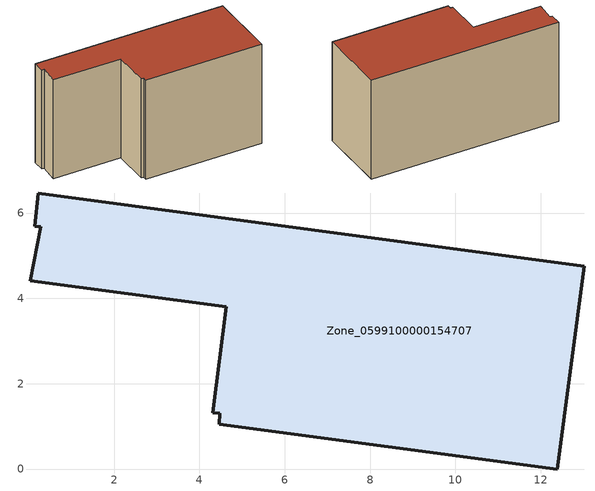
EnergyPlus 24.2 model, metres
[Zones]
Zone_0599100000154707
 floor ground (C_G): 13.02,4.75 12.39,0 4.46,1.05 4.48,1.31 4.31,1.32 4.63,3.8 0.04,4.41 0.29,5.68 0.14,5.69 0.22,6.47 z0
 wall outside (C_F): 12.39,0 13.02,4.75 0.22,6.47 0.14,5.69 0.29,5.68 0.04,4.41 4.63,3.8 4.31,1.32 4.48,1.31 4.46,1.05 12.39,0 z0:7.11
 roof outside (C_R): 0.22,6.47 0.14,5.69 0.29,5.68 0.04,4.41 4.63,3.8 4.31,1.32 4.48,1.31 4.46,1.05 12.39,0 13.02,4.75 z7.11
[BUILDING]
Pand.0599100000154707: North Axis=0; Terrain=City; Loads Convergence Tolerance Value=0.04; Temperature Convergence Tolerance Value=0.4; Solar Distribution=FullExterior; Maximum Number of Warmup Days=25; Minimum Number of Warmup Days=1
[Site:Location]
Rotterdam.The.Hague.AP_ZH_NLD Design_Conditions: Latitude=51.96; Longitude=4.45; Time Zone=1; Elevation=-4.5
[SITE:GROUNDTEMPERATURE:BUILDINGSURFACE]
18, 18, 18, 18, 18, 18, 18, 18, 18, 18, 18, 18
[MATERIAL] Thermal Absorptance=0.9; Solar Absorptance=0.7; Visible Absorptance=0.7
Name | Roughness | Thickness | Conductivity | Density | Specific Heat
G.TI.1946 | MediumSmooth | 0.15 | 1 | 540 | 1210
F.TI.1946 | Rough | 0.3 | 0.857143 | 1920 | 840
R.TI.1946 | MediumRough | 0.2 | 0.1 | 1500 | 1000
[CONSTRUCTION]
C_G: G.TI.1946
C_F: F.TI.1946
C_R: R.TI.1946
[ZONE]
Zone_0599100000154707: Type=1; Multiplier=1; Ceiling Height=Autocalculate; Volume=Autocalculate; Floor Area=autocalculate; Part of Total Floor Area=Yes
[ZONEINFILTRATION:DESIGNFLOWRATE]
Infil_Zone_0599100000154707: Zone or ZoneList or Space or SpaceList=Zone_0599100000154707; Schedule=AlwaysOn; Design Flow Rate Calculation Method=Flow/Area; Flow Rate per Floor Area=0.003; Constant Term Coefficient=1; Temperature Term Coefficient=0; Velocity Term Coefficient=0; Velocity Squared Term Coefficient=0
[HVACTEMPLATE:ZONE:IDEALLOADSAIRSYSTEM]
Zone_0599100000154707: Maximum Heating Supply Air Temperature=50; Minimum Cooling Supply Air Temperature=13; Maximum Heating Supply Air Humidity Ratio=0.0156; Minimum Cooling Supply Air Humidity Ratio=0.0077; Heating Limit=NoLimit; Cooling Limit=NoLimit; Dehumidification Control Type=ConstantSensibleHeatRatio; Cooling Sensible Heat Ratio=0.7; Dehumidification Setpoint=60; Humidification Control Type=None; Humidification Setpoint=30; Outdoor Air Method=None; Outdoor Air Flow Rate per Person=0.00944; Outdoor Air Flow Rate per Zone Floor Area=0; Outdoor Air Flow Rate per Zone=0; Demand Controlled Ventilation Type=None; Outdoor Air Economizer Type=NoEconomizer; Heat Recovery Type=None; Sensible Heat Recovery Effectiveness=0.7; Latent Heat Recovery Effectiveness=0.65
[ZONECONTROL:THERMOSTAT]
ThermostatControl_Zone_0599100000154707: Zone or ZoneList=Zone_0599100000154707; Control Type Schedule=DualSetpointControlType; Control 1=Thermostat_Zone_0599100000154707; Temperature Difference Between Cutout And Setpoint=0
[THERMOSTATSETPOINT:DUALSETPOINT]
Thermostat_Zone_0599100000154707: Heating Setpoint Temperature Schedule=HeatingSetpoint_Zone_0599100000154707; Cooling Setpoint Temperature Schedule=CoolingSetpoint_Zone_0599100000154707
[SCHEDULE:COMPACT]
HeatingSetpoint_Zone_0599100000154707: Through: 12/31, For: AllDays, Until: 24:00, 21
CoolingSetpoint_Zone_0599100000154707: Through: 12/31, For: AllDays, Until: 24:00, 24
DualSetpointControlType: Through: 12/31, For: AllDays, Until: 24:00, 4
AlwaysOn: Through: 12/31, For: AllDays, Until: 24:00, 1
